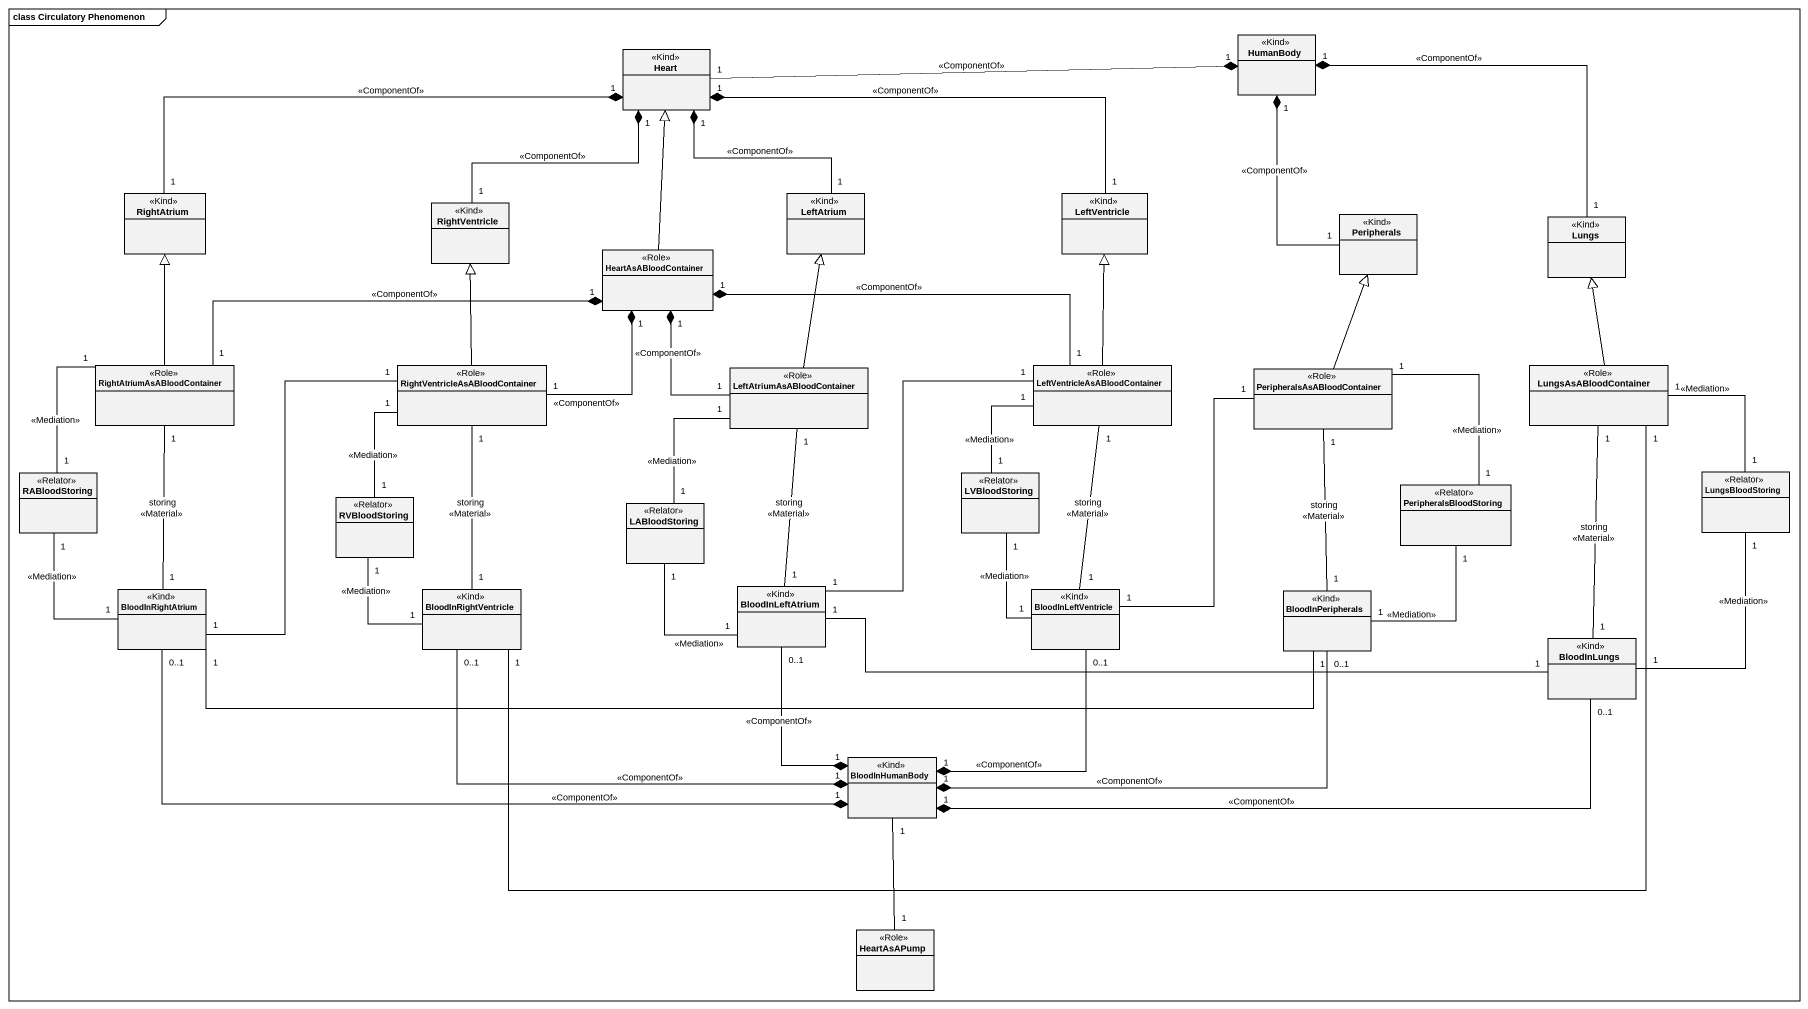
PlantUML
@startuml
mainframe class Circulatory Phenomenon
hide circle
hide empty members
class HumanBody <<Kind>>
class Heart <<Kind>>
class RightAtrium <<Kind>>
class LeftAtrium <<Kind>>
class LeftVentricle <<Kind>>
class RightVentricle <<Kind>>
class Peripherals <<Kind>>
class Lungs <<Kind>>
class HeartAsABloodContainer <<Role>>
class RightAtriumAsABloodContainer <<Role>>
class "RightVentricleAsABloodContainer" as RightVentricleAsABloodContai <<Role>>
class LeftAtriumAsABloodContainer <<Role>>
class "LeftVentricleAsABloodContainer" as LeftVentricleAsABloodContain <<Role>>
class PeripheralsAsABloodContainer <<Role>>
class LungsAsABloodContainer <<Role>>
class RABloodStoring <<Relator>>
class RVBloodStoring <<Relator>>
class LABloodStoring <<Relator>>
class LVBloodStoring <<Relator>>
class PeripheralsBloodStoring <<Relator>>
class LungsBloodStoring <<Relator>>
class BloodInLeftAtrium <<Kind>>
class BloodInRightAtrium <<Kind>>
class BloodInRightVentricle <<Kind>>
class BloodInLeftVentricle <<Kind>>
class BloodInPeripherals <<Kind>>
class BloodInLungs <<Kind>>
class BloodInHumanBody <<Kind>>
class HeartAsAPump <<Role>>
HumanBody "1" *-left- "1" Heart : <<ComponentOf>>
HumanBody "1" *-- "1" Peripherals : <<ComponentOf>>
HumanBody "1" *-right- "1" Lungs : <<ComponentOf>>
Heart "1" *-left- "1" RightAtrium : <<ComponentOf>>
Heart "1" *-- "1" LeftAtrium : <<ComponentOf>>
Heart "1" *-right- "1" LeftVentricle : <<ComponentOf>>
Heart "1" *-- "1" RightVentricle : <<ComponentOf>>
HeartAsABloodContainer -up-|> Heart
HeartAsABloodContainer "1" *-left- "1" RightAtriumAsABloodContainer : <<ComponentOf>>
HeartAsABloodContainer "1" *-- "1" RightVentricleAsABloodContai : <<ComponentOf>>
HeartAsABloodContainer "1" *-- "1" LeftAtriumAsABloodContainer : <<ComponentOf>>
HeartAsABloodContainer "1" *-right- "1" LeftVentricleAsABloodContain : <<ComponentOf>>
RightAtriumAsABloodContainer -up-|> RightAtrium
RightAtriumAsABloodContainer "1" -- "1" BloodInRightAtrium : storing\n<<Material>>
RightVentricleAsABloodContai -up-|> RightVentricle
RightVentricleAsABloodContai "1" -- "1" BloodInRightVentricle : storing\n<<Material>>
LeftAtriumAsABloodContainer -up-|> LeftAtrium
LeftAtriumAsABloodContainer "1" -- "1" BloodInLeftAtrium : storing\n<<Material>>
LeftVentricleAsABloodContain -up-|> LeftVentricle
LeftVentricleAsABloodContain "1" -- "1" BloodInLeftVentricle : storing\n<<Material>>
PeripheralsAsABloodContainer -up-|> Peripherals
PeripheralsAsABloodContainer "1" -- "1" BloodInPeripherals : storing\n<<Material>>
LungsAsABloodContainer -up-|> Lungs
LungsAsABloodContainer "1" -- "1" BloodInLungs : storing\n<<Material>>
RABloodStoring "1" -up- "1" RightAtriumAsABloodContainer : <<Mediation>>
RABloodStoring "1" -- "1" BloodInRightAtrium : <<Mediation>>
RVBloodStoring "1" -up- "1" RightVentricleAsABloodContai : <<Mediation>>
RVBloodStoring "1" -- "1" BloodInRightVentricle : <<Mediation>>
LABloodStoring "1" -up- "1" LeftAtriumAsABloodContainer : <<Mediation>>
LABloodStoring "1" -- "1" BloodInLeftAtrium : <<Mediation>>
LVBloodStoring "1" -up- "1" LeftVentricleAsABloodContain : <<Mediation>>
LVBloodStoring "1" -- "1" BloodInLeftVentricle : <<Mediation>>
PeripheralsBloodStoring "1" -up- "1" PeripheralsAsABloodContainer : <<Mediation>>
PeripheralsBloodStoring "1" -- "1" BloodInPeripherals : <<Mediation>>
LungsBloodStoring "1" -up- "1" LungsAsABloodContainer : <<Mediation>>
LungsBloodStoring "1" -- "1" BloodInLungs : <<Mediation>>
BloodInLeftAtrium "1" -up- "1" LeftVentricleAsABloodContain
BloodInRightAtrium "1" -up- "1" RightVentricleAsABloodContai
BloodInRightVentricle "1" -right- "1" LungsAsABloodContainer
BloodInLeftVentricle "1" -up- "1" PeripheralsAsABloodContainer
BloodInPeripherals "1" -left- "1" BloodInRightAtrium
BloodInLungs "1" -left- "1" BloodInLeftAtrium
BloodInHumanBody "1" *-up- "0..1" BloodInLeftAtrium : <<ComponentOf>>
BloodInHumanBody "1" *-left- "0..1" BloodInRightAtrium : <<ComponentOf>>
BloodInHumanBody "1" *-left- "0..1" BloodInRightVentricle : <<ComponentOf>>
BloodInHumanBody "1" *-up- "0..1" BloodInLeftVentricle : <<ComponentOf>>
BloodInHumanBody "1" *-right- "0..1" BloodInPeripherals : <<ComponentOf>>
BloodInHumanBody "1" *-right- "0..1" BloodInLungs : <<ComponentOf>>
HeartAsAPump "1" -up- "1" BloodInHumanBody
@enduml
